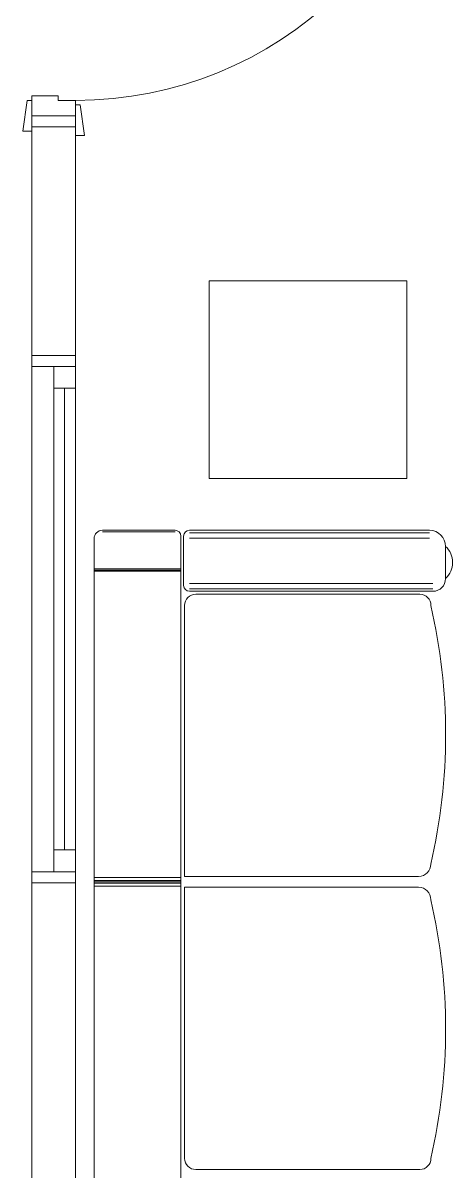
# Model space of a CAD drawing. Extents: x -234346 to 58427, y -132654 to -82394.
# Drawn here: x -135979 to -135000, y -111198 to -108586 of the extents above; entities that cross this region are included whole.
import ezdxf

# ---------------------------------------------------------------- set-up
doc = ezdxf.new("R2010")
doc.units = 0
doc.header["$LTSCALE"] = 8
for name, color, linetype, lineweight in [('72_EGR_EQP_TAG', 9, 'Continuous', 5), ('Aluminum', 9, 'Continuous', 5), ('LOADING', 9, 'Continuous', 5), ('Walls', 9, 'Continuous', 5), ('Wooden Joinery', 9, 'Continuous', 5)]:
    doc.layers.add(name, color=color, linetype=linetype, lineweight=lineweight)

# ---------------------------------------------------------------- blocks, each defined once
blk = doc.blocks.new('A$C72370EFE')
at = {"layer": 'Wooden Joinery'}
for p, q in [((-0.01, -0.04), (-0.02, -0.04)), ((-0.01, -0.03), (-0.01, -0.07)), ((0, -0.03), (-0.01, -0.03)), ((0.04, -0.03), (0.05, -0.03)), ((0.05, -0.03), (0.05, -0.07)), ((0.05, -0.04), (0.06, -0.04)), ((-0.05, -0.07), (-0.05, -0.16)), ((-0.03, -0.07), (-0.03, -0.16)), ((-0.01, -0.06), (-0.02, -0.06)), ((0, -0.07), (-0.01, -0.07)), ((0.04, -0.07), (0.05, -0.07)), ((0.05, -0.06), (0.06, -0.06)), ((0.07, -0.07), (0.07, -0.16)), ((0.09, -0.07), (0.09, -0.16)), ((-0.01, -0.17), (-0.02, -0.17)), ((-0.01, -0.17), (-0.01, -0.19)), ((0.05, -0.17), (0.06, -0.17)), ((0.05, -0.17), (0.05, -0.19)), ((-0.01, -0.19), (-0.02, -0.19)), ((0.05, -0.19), (0.06, -0.19))]:
    blk.add_line(p, q, dxfattribs=at)
for centre, radius, start, end in [((-0.02, -0.07), 0.03, 90, 180), ((0.06, -0.07), 0.03, 0, 90), ((-0.02, -0.07), 0.01, 90, 180), ((0.06, -0.07), 0.01, 0, 90), ((-0.02, -0.16), 0.03, 180, 270), ((-0.02, -0.16), 0.01, 180, 270), ((0.06, -0.16), 0.01, 270, 0), ((0.06, -0.16), 0.03, 270, 0)]:
    blk.add_arc(centre, radius, start, end, dxfattribs=at)
blk = doc.blocks.new('A$C5DAD61B4')
at = {"layer": 'Wooden Joinery'}
for points in [[(80, 959.1), (80, 969.1), (10, 979.1), (10, 959.1)], [(940, 959.1), (940, 969.1), (1010, 979.1), (1010, 959.1)], [(70, 859.1), (70, 849.1), (0, 839.1), (0, 859.1)], [(120, 859.1), (120, 0), (80, 0), (80, 859.1)], [(950, 859.1), (950, 849.1), (1020, 839.1), (1020, 859.1)]]:
    blk.add_lwpolyline(points, close=True, dxfattribs=at)
for points in [[(45, 859.1), (45, 959.1), (20, 959.1), (20, 859.1), (45, 859.1)], [(45, 859.1), (80, 859.1), (80, 899.1), (90, 899.1), (90, 959.1), (45, 959.1), (45, 859.1)], [(975, 859.1), (940, 859.1), (940, 899.1), (930, 899.1), (930, 959.1), (975, 959.1), (975, 859.1)], [(975, 859.1), (975, 959.1), (1000, 959.1), (1000, 859.1), (975, 859.1)]]:
    blk.add_lwpolyline(points, dxfattribs=at)
blk.add_arc((80, 859.1), 860, 272.666, 0, dxfattribs=at)
at = {"layer": 'Wooden Joinery', "xscale": 999.9999999998854, "yscale": 999.9999999998854, "zscale": 999.9999999998854, "rotation": 180}
blk.add_blockref('A$C72370EFE', (120, 0), dxfattribs=at)
blk = doc.blocks.new('GF21008-P')
at = {"layer": 'LOADING'}
for p, q in [((-0.7709, 0), (0.7906, 0)), ((-0.7019, -0.1974), (-0.7019, 0)), ((-0.6994, -0.1974), (-0.6994, 0)), ((-0.6968, -0.1974), (-0.6968, 0)), ((0, -0.1974), (0, 0)), ((0.0069, -0.1974), (0.0069, 0)), ((0.0099, -0.1974), (0.0099, 0)), ((0.0128, -0.1974), (0.0128, 0)), ((0.0197, -0.1974), (0.0197, 0)), ((-0.79, -0.1841), (-0.79, -0.0191)), ((-0.7866, -0.1841), (-0.7866, -0.0191)), ((-0.7767, -0.1974), (0.7964, -0.1974)), ((-0.7767, -0.2037), (-0.6644, -0.2037)), ((-0.6191, -0.2059), (-0.0026, -0.2059)), ((-0.0026, -0.2059), (-0.0026, -0.7385)), ((0.0223, -0.2059), (0.0223, -0.7385)), ((0.0223, -0.2059), (0.639, -0.2059)), ((-0.79, -0.7634), (-0.79, -0.217)), ((-0.784, -0.7634), (-0.784, -0.217)), ((-0.7722, -0.7634), (-0.7722, -0.217)), ((-0.6689, -0.7712), (-0.6689, -0.217)), ((-0.6571, -0.7712), (-0.6571, -0.217)), ((-0.6512, -0.7712), (-0.6512, -0.217)), ((-0.6444, -0.7413), (-0.6444, -0.2312)), ((0.6643, -0.7413), (0.6643, -0.2312)), ((-0.7533, -0.8), (-0.68, -0.8))]:
    blk.add_line(p, q, dxfattribs=at)
for centre, radius, start, end in [((-0.7709, -0.0191), 0.0191, 90, 180), ((-0.7767, -0.1841), 0.0133, 180, 270), ((-0.7767, -0.217), 0.0133, 90, 180), ((-0.6644, -0.217), 0.0133, 0, 90), ((-0.6191, -0.2312), 0.0253, 90, 180), ((0.639, -0.2312), 0.0253, 0, 90), ((-0.6191, -0.7413), 0.0253, 180, 270), ((-0.0307, -0.7385), 0.0281, 270, 0), ((0.0504, -0.7385), 0.0281, 180, 270), ((0.639, -0.7413), 0.0253, 270, 0), ((-0.7533, -0.7634), 0.0366, 180, 270), ((-0.68, -0.7712), 0.0288, 270, 0), ((-0.3249, 0.51), 1.31, 257.0217, 282.9783), ((0.3447, 0.5106), 1.3106, 257.0246, 282.9754), ((-0.7167, -0.7662), 0.0499, 222.6462, 317.3538)]:
    blk.add_arc(centre, radius, start, end, dxfattribs=at)
blk = doc.blocks.new('GF1')
at = {"layer": 'Aluminum', "color": 9}
for p, q in [((-135959.4, -110542.6), (-135959.4, -109342.6)), ((-135859.4, -110542.6), (-135859.4, -109342.6)), ((-135959.4, -109367.6), (-135859.4, -109367.6)), ((-135909.4, -110517.6), (-135909.4, -109367.6)), ((-135909.4, -109417.6), (-135859.4, -109417.6)), ((-135884.4, -109417.6), (-135884.4, -110467.6)), ((-135909.4, -110467.6), (-135859.4, -110467.6)), ((-135959.4, -110517.6), (-135859.4, -110517.6))]:
    blk.add_line(p, q, dxfattribs=at)
at = {"layer": 'LOADING', "color": 9, "elevation": 0}
blk.add_lwpolyline([(-135555.3, -109172.8), (-135105.3, -109172.8), (-135105.3, -109622.8), (-135555.3, -109622.8)], close=True, dxfattribs=at)
at = {"layer": 'Walls', "color": 9}
for p, q in [((-135959.4, -108822.6), (-135859.4, -108822.6)), ((-135959.4, -109342.6), (-135959.4, -108832.6)), ((-135859.4, -109342.6), (-135859.4, -108842.6)), ((-135959.4, -109342.6), (-135859.4, -109342.6)), ((-135959.4, -111672.6), (-135959.4, -110542.6)), ((-135959.4, -110542.6), (-135859.4, -110542.6)), ((-135859.4, -111472.6), (-135859.4, -110542.6))]:
    blk.add_line(p, q, dxfattribs=at)
at = {"layer": 'LOADING', "color": 9, "xscale": -1000, "yscale": 1000, "zscale": 1000, "rotation": 90.00000000000017}
blk.add_blockref('GF21008-P', (-135817.3, -110530.5, 0), dxfattribs=at)
at = {"layer": 'Wooden Joinery', "color": 9, "xscale": -1, "rotation": 90}
blk.add_blockref('A$C5DAD61B4', (-135000.3, -107822.6), dxfattribs=at)

msp = doc.modelspace()

# ---------------------------------------------------------------- block references
at = {"layer": '72_EGR_EQP_TAG'}
msp.add_blockref('GF1', (0, 0), dxfattribs=at)

doc.saveas('drawing.dxf')
